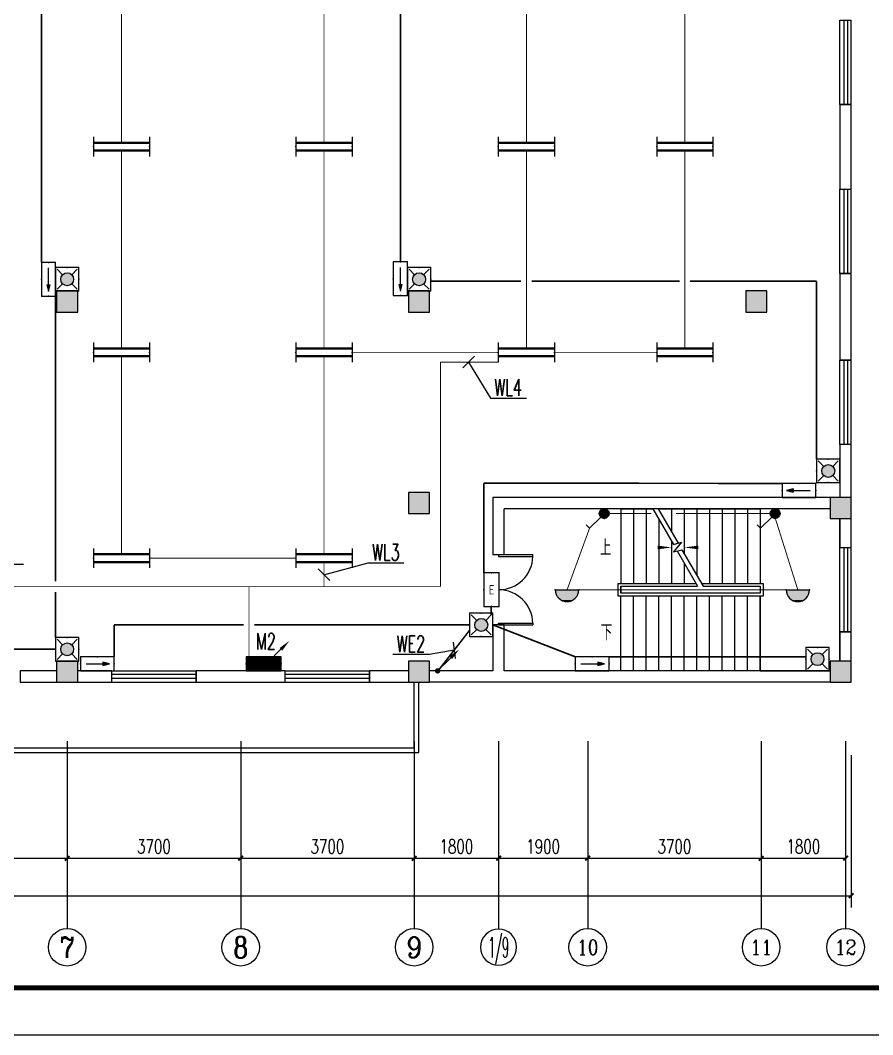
# Model space of a CAD drawing. Extents: x 343352 to 432452, y 769729 to 1078684.
# Drawn here: x 371744 to 389922, y 903555 to 925198 of the extents above; entities that cross this region are included whole.
import ezdxf
from ezdxf.enums import TextEntityAlignment as Align

# ---------------------------------------------------------------- set-up
doc = ezdxf.new("R2010")
doc.units = 0
doc.header["$LTSCALE"] = 1000
doc.header["$MEASUREMENT"] = 0
doc.linetypes.add('CENTER2', pattern=[1.125, 0.75, -0.125, 0.125, -0.125])
for name, color, linetype in [('AXIS', 3, 'Continuous'), ('AXIS_TEXT', 7, 'Continuous'), ('COLUMN', 9, 'Continuous'), ('DIM-应急', 3, 'Continuous'), ('DIM-照明', 3, 'Continuous'), ('DIM_SYMB', 3, 'Continuous'), ('EQUIP-照明', 3, 'Continuous'), ('EQUIP-箱柜', 3, 'Continuous'), ('LWIRE', 4, 'Continuous'), ('PUB_HATCH', 8, 'Continuous'), ('PUB_TITLE', 4, 'Continuous'), ('STAIR', 2, 'Continuous'), ('TEL_TEXT', 7, 'Continuous'), ('WALL', 9, 'Continuous'), ('WINDOW', 4, 'Continuous'), ('WIRE-应急', 1, 'CENTER2'), ('WIRE-照明', 4, 'Continuous')]:
    doc.layers.add(name, color=color, linetype=linetype)
doc.styles.add('_TCH_AXIS', font='COMPLEX', dxfattribs={"bigfont": 'GBCBIG'})
doc.styles.add('_TCH_DIM', font='SIMPLEX', dxfattribs={"bigfont": 'GBCBIG'})
doc.styles.add('_TCH_DIM_T3', font='SIMPLEX', dxfattribs={"width": 0.705882, "bigfont": 'GBCBIG'})
doc.styles.add('_TEL_ATTDEF', font='GBENOR', dxfattribs={"width": 0.8, "height": 3, "bigfont": 'GBCBIG'})
doc.styles.add('_TEL_DIM', font='SIMPLEX', dxfattribs={"width": 0.8, "height": 3.5, "bigfont": 'HZTXT'})
doc.styles.add('COMPLEX', font='COMPLEX')
doc.styles.add('hztxt', font='SIMPLEX', dxfattribs={"width": 0.8, "height": 3.5, "bigfont": 'HZTXT'})
doc.styles.get("Standard").update_dxf_attribs({"font": 'gbenor.shx', "bigfont": 'gbcbig.shx'})
doc.dimstyles.new('_TCH_ARCH&&100', dxfattribs={"dimtxt": 297.5, "dimasz": 100, "dimexe": 250, "dimexo": 300, "dimgap": 100, "dimtad": 1, "dimdec": 0, "dimzin": 0, "dimdsep": 46, "dimtxsty": '_TCH_DIM_T3', "dimblk": 'ARCHTICK', "dimcen": 0.09, "dimclrt": 7, "dimazin": 2, "dimtfac": 1, "dimtdec": 0, "dimtix": 1, "dimtmove": 2, "dimatfit": 3, "dimfxl": 0, "dimtolj": 1, "dimtzin": 0, "dimarcsym": 0})

# ---------------------------------------------------------------- blocks, each defined once
blk = doc.blocks.new('_AXISO')
blk.add_circle((0, 0), 0.5)
at = {"layer": 'AXIS_TEXT', "style": 'COMPLEX', "width": 1.041667}
blk.add_attdef('A', text='', height=0.56, dxfattribs=at).set_placement((-0.25, -0.28), (0.25, -0.28), align=Align.FIT)
blk = doc.blocks.new('$equip$00001160')
for p, q in [((-1.2, 0.417), (-1.2, -0.417)), ((-1.2, 0.167), (1.2, 0.167)), ((1.2, 0.417), (1.2, -0.417)), ((-1.2, -0.167), (1.2, -0.167))]:
    blk.add_line(p, q)
at = {"const_width": 0.1}
for points in [[(-1.2, 0.167), (1.2, 0.167)], [(-1.2, -0.167), (1.2, -0.167)]]:
    blk.add_lwpolyline(points, dxfattribs=at)
at = {"layer": 'EQUIP-照明'}
for p in [(-1.2, 0), (0, 0.167), (1.2, 0), (0, -0.167)]:
    blk.add_point(p, dxfattribs=at)
at = {"layer": 'EQUIP-照明', "flags": 9}
blk.add_attdef('A', (0, 0), '', height=0.00002, dxfattribs=at)
blk = doc.blocks.new('$equip$00002534')
for p, q in [((-0.72, 0.66), (-0.72, 0)), ((0.72, 0.66), (-0.72, 0.66)), ((0.72, 0), (0.72, 0.66)), ((-0.72, 0), (0.72, 0))]:
    blk.add_line(p, q)
at = {"const_width": 0.04}
blk.add_lwpolyline([(-0.72, 0.66), (-0.72, 0), (0.72, 0), (0.72, 0.66), (-0.72, 0.66), (-0.72, 0)], dxfattribs=at)
for p in [(0, 0.66), (-0.72, 0.33), (0, 0), (0.72, 0.33)]:
    blk.add_point(p)
at = {"color": 7, "style": '_TEL_DIM'}
blk.add_attdef('$TEXT$', text='', height=0.4, dxfattribs=at).set_placement((0, 0.33), align=Align.MIDDLE_CENTER)
at = {"color": 7, "style": '_TEL_DIM', "flags": 1}
blk.add_attdef('A', text='', height=0.00002, dxfattribs=at).set_placement((0, 0), align=Align.MIDDLE_CENTER)
blk = doc.blocks.new('*X38')
at = {"color": 0}
for p, q in [((-250, 33), (-83, 200)), ((-250, 68), (-118, 200)), ((-250, 104), (-154, 200)), ((-250, 139), (-189, 200)), ((-250, 174), (-224, 200)), ((-247, 0), (-47, 200)), ((-212, 0), (-12, 200)), ((-177, 0), (23, 200)), ((-141, 0), (59, 200)), ((-106, 0), (94, 200)), ((-71, 0), (129, 200)), ((-35, 0), (165, 200)), ((0, 0), (200, 200)), ((35, 0), (235, 200)), ((71, 0), (250, 179)), ((106, 0), (250, 144)), ((141, 0), (250, 109)), ((177, 0), (250, 73)), ((212, 0), (250, 38)), ((247, 0), (250, 3))]:
    blk.add_line(p, q, dxfattribs=at)
blk = doc.blocks.new('$equip$00002943')
for p, q in [((-0.75, 0.6), (-0.75, 0)), ((0.75, 0.6), (-0.75, 0.6)), ((0.75, 0), (0.75, 0.6)), ((-0.75, 0), (0.75, 0))]:
    blk.add_line(p, q)
for points, const_width in [([(-0.75, 0.3), (0.75, 0.3)], 0.6), ([(-0.75, 0.6), (-0.75, 0), (0.75, 0), (0.75, 0.6), (-0.75, 0.6), (-0.75, 0)], 0.04)]:
    blk.add_lwpolyline(points, dxfattribs=dict(const_width=const_width))
for p in [(0, 0.6), (-0.75, 0.3), (0, 0), (0.75, 0.3)]:
    blk.add_point(p)
at = {"xscale": 0.00300000000061118, "yscale": 0.00300000000061118, "zscale": 0.003}
blk.add_blockref('*X38', (0, 0), dxfattribs=at)
at = {"color": 7, "style": '_TEL_DIM', "flags": 1}
for tag in ['A', 'REMARK']:
    blk.add_attdef(tag, text='', height=0.00002, dxfattribs=at).set_placement((0, 0), align=Align.MIDDLE_CENTER)
blk = doc.blocks.new('$equip$00002604')
blk.add_hatch(color=256).paths.add_polyline_path([(0.275, 0.5, 1), (-0.274, 0.5, 1)])
for p, q in [((-0.429, 0.929), (-0.194, 0.694)), ((0.194, 0.694), (0.429, 0.929)), ((-0.429, 0.071), (-0.194, 0.306)), ((0.194, 0.306), (0.429, 0.071))]:
    blk.add_line(p, q)
at = {"const_width": 0.04}
blk.add_lwpolyline([(-0.5, 1), (-0.5, 0), (0.5, 0), (0.5, 1), (-0.5, 1), (-0.5, 0)], dxfattribs=at)
blk.add_lwpolyline([(-0.5, 1), (-0.5, 0), (0.5, 0), (0.5, 1)], close=True)
blk.add_circle((0, 0.5), 0.275)
for p in [(0, 1), (-0.5, 0.5), (0.5, 0.5), (0, 0)]:
    blk.add_point(p)
at = {"color": 7, "style": '_TEL_DIM', "flags": 1}
blk.add_attdef('A', text='', height=0.000025, dxfattribs=at).set_placement((0, 0), align=Align.MIDDLE_CENTER)
blk = doc.blocks.new('$equip$00002541')
blk.add_hatch(color=256).paths.add_polyline_path([(-0.24, 0.372), (-0.528, 0.3), (-0.24, 0.228)])
for p, q in [((-0.72, 0.6), (-0.72, 0)), ((0.72, 0.6), (-0.72, 0.6)), ((0.72, 0), (0.72, 0.6)), ((-0.72, 0), (0.72, 0)), ((-0.24, 0.372), (-0.528, 0.3)), ((-0.528, 0.3), (-0.24, 0.228)), ((-0.24, 0.372), (-0.24, 0.228))]:
    blk.add_line(p, q)
at = {"color": 7}
blk.add_line((-0.48, 0.3), (0.48, 0.3), dxfattribs=at)
at = {"const_width": 0.04}
blk.add_lwpolyline([(-0.72, 0.6), (-0.72, 0), (0.72, 0), (0.72, 0.6), (-0.72, 0.6), (-0.72, 0)], dxfattribs=at)
for p in [(0, 0.6), (-0.72, 0.3), (0, 0), (0.72, 0.3)]:
    blk.add_point(p)
at = {"color": 7, "style": '_TEL_DIM', "flags": 1}
blk.add_attdef('A', text='', height=0.00002, dxfattribs=at).set_placement((0, 0), align=Align.MIDDLE_CENTER)
blk = doc.blocks.new('$TelecSys$00000079')
for p, q in [((0.7, 0.7), (0, 0)), ((0.104, 0.104), (0.104, 0.104)), ((-0.104, -0.104), (-0.104, -0.104))]:
    blk.add_line(p, q)
at = {"const_width": 0.142}
blk.add_lwpolyline([(-0.071, 0, 1), (0.071, 0, 1)], format="xyb", close=True, dxfattribs=at)
blk.add_solid([(0.63, 0.77), (0.77, 0.63), (1.15, 1.15)])
at = {"width": 0.8, "flags": 9}
blk.add_attdef('A', (0, 0), '', height=0.00002, dxfattribs=at)
blk = doc.blocks.new('$equip$00002540')
blk.add_hatch(color=256).paths.add_polyline_path([(0.24, 0.372), (0.24, 0.228), (0.528, 0.3)])
for p, q in [((-0.72, 0.6), (-0.72, 0)), ((0.72, 0.6), (-0.72, 0.6)), ((0.72, 0), (0.72, 0.6)), ((-0.72, 0), (0.72, 0)), ((0.24, 0.372), (0.24, 0.228)), ((0.528, 0.3), (0.24, 0.372)), ((0.24, 0.228), (0.528, 0.3))]:
    blk.add_line(p, q)
at = {"color": 7}
blk.add_line((-0.48, 0.3), (0.48, 0.3), dxfattribs=at)
at = {"const_width": 0.04}
blk.add_lwpolyline([(-0.72, 0.6), (-0.72, 0), (0.72, 0), (0.72, 0.6), (-0.72, 0.6), (-0.72, 0)], dxfattribs=at)
for p in [(0, 0.6), (-0.72, 0.3), (0, 0), (0.72, 0.3)]:
    blk.add_point(p)
at = {"color": 7, "style": '_TEL_DIM', "flags": 1}
blk.add_attdef('A', text='', height=0.00002, dxfattribs=at).set_placement((0, 0), align=Align.MIDDLE_CENTER)
blk = doc.blocks.new('$equip$00001168')
blk.add_line((-0.5, 0), (0.5, 0))
blk.add_arc((0, 0), 0.5, 180, 0)
for p in [(-0.5, 0), (0, 0), (0.5, 0), (0, -0.5)]:
    blk.add_point(p)
for points in [[(0.433, -0.25), (-0.433, -0.25), (0.5, 0), (-0.5, 0)], [(0.25, -0.433), (-0.25, -0.433), (0.433, -0.25), (-0.433, -0.25)], [(0, -0.5), (0, -0.5), (0.25, -0.433), (-0.25, -0.433)]]:
    blk.add_solid(points)
at = {"flags": 9}
blk.add_attdef('A', (0, 0), '', height=0.00002, dxfattribs=at)
blk = doc.blocks.new('$equip$00001962')
for p, q in [((0.147, 0.356), (0.625, 0.833)), ((0.625, 0.833), (0.766, 0.692))]:
    blk.add_line(p, q)
blk.add_circle((0, 0.208), 0.208)
for p in [(-0.208, 0.208), (0, 0.417), (0, 0), (0.208, 0.208)]:
    blk.add_point(p)
for points in [[(-0.18, 0.313), (0.18, 0.313), (-0.208, 0.208), (0.208, 0.208)], [(-0.18, 0.104), (0.18, 0.104), (-0.208, 0.208), (0.208, 0.208)], [(-0.104, 0.389), (0.104, 0.389), (-0.18, 0.313), (0.18, 0.313)], [(-0.104, 0.028), (0.104, 0.028), (-0.18, 0.104), (0.18, 0.104)], [(0, 0.417), (0, 0.417), (-0.104, 0.389), (0.104, 0.389)], [(0, 0), (0, 0), (-0.104, 0.028), (0.104, 0.028)]]:
    blk.add_solid(points)
at = {"layer": 'TEL_TEXT', "style": '_TEL_DIM', "flags": 1}
blk.add_attdef('A', text='', height=0.00002, dxfattribs=at).set_placement((0, 0), align=Align.MIDDLE_CENTER)
blk = doc.blocks.new('_ArchTick')
at = {"color": 0, "linetype": 'ByBlock', "const_width": 0.4}
blk.add_lwpolyline([(-0.5, -0.5), (0.5, 0.5)], dxfattribs=at)
blk = doc.blocks.new('*D212')
at = {"layer": 'AXIS', "color": 0, "lineweight": -2}
for p, q in [((368944, 909521), (368944, 907071)), ((372744, 909521), (372744, 907071)), ((368944, 907321), (372744, 907321))]:
    blk.add_line(p, q, dxfattribs=at)
at = {"layer": 'Defpoints', "color": 0}
for p in [(368944, 909821), (372744, 909821), (372744, 907321)]:
    blk.add_point(p, dxfattribs=at)
at = {"layer": 'AXIS', "color": 0, "lineweight": -2, "xscale": 100, "yscale": 100, "zscale": 100, "rotation": 180}
blk.add_blockref('_ArchTick', (368944, 907321), dxfattribs=at)
at = {"layer": 'AXIS', "color": 0, "lineweight": -2, "xscale": 100, "yscale": 100, "zscale": 100}
blk.add_blockref('_ArchTick', (372744, 907321), dxfattribs=at)
at = {"layer": 'AXIS', "color": 7, "insert": (370844, 907570), "char_height": 297.5, "attachment_point": 5, "style": '_TCH_DIM_T3'}
blk.add_mtext('\\A1;3800', dxfattribs=at)
blk = doc.blocks.new('*D213')
at = {"layer": 'AXIS', "color": 0, "lineweight": -2}
for p, q in [((372744, 909521), (372744, 907071)), ((376444, 909521), (376444, 907071)), ((372744, 907321), (376444, 907321))]:
    blk.add_line(p, q, dxfattribs=at)
at = {"layer": 'Defpoints', "color": 0}
for p in [(372744, 909821), (376444, 909821), (376444, 907321)]:
    blk.add_point(p, dxfattribs=at)
at = {"layer": 'AXIS', "color": 0, "lineweight": -2, "xscale": 100, "yscale": 100, "zscale": 100, "rotation": 180}
blk.add_blockref('_ArchTick', (372744, 907321), dxfattribs=at)
at = {"layer": 'AXIS', "color": 0, "lineweight": -2, "xscale": 100, "yscale": 100, "zscale": 100}
blk.add_blockref('_ArchTick', (376444, 907321), dxfattribs=at)
at = {"layer": 'AXIS', "color": 7, "insert": (374594, 907570), "char_height": 297.5, "attachment_point": 5, "style": '_TCH_DIM_T3'}
blk.add_mtext('\\A1;3700', dxfattribs=at)
blk = doc.blocks.new('*D214')
at = {"layer": 'AXIS', "color": 0, "lineweight": -2}
for p, q in [((376444, 909521), (376444, 907071)), ((380144, 909521), (380144, 907071)), ((376444, 907321), (380144, 907321))]:
    blk.add_line(p, q, dxfattribs=at)
at = {"layer": 'Defpoints', "color": 0}
for p in [(376444, 909821), (380144, 909821), (380144, 907321)]:
    blk.add_point(p, dxfattribs=at)
at = {"layer": 'AXIS', "color": 0, "lineweight": -2, "xscale": 100, "yscale": 100, "zscale": 100, "rotation": 180}
blk.add_blockref('_ArchTick', (376444, 907321), dxfattribs=at)
at = {"layer": 'AXIS', "color": 0, "lineweight": -2, "xscale": 100, "yscale": 100, "zscale": 100}
blk.add_blockref('_ArchTick', (380144, 907321), dxfattribs=at)
at = {"layer": 'AXIS', "color": 7, "insert": (378294, 907570), "char_height": 297.5, "attachment_point": 5, "style": '_TCH_DIM_T3'}
blk.add_mtext('\\A1;3700', dxfattribs=at)
blk = doc.blocks.new('*D215')
at = {"layer": 'AXIS', "color": 0, "lineweight": -2}
for p, q in [((380144, 909521), (380144, 907071)), ((381944, 909521), (381944, 907071)), ((380144, 907321), (381944, 907321))]:
    blk.add_line(p, q, dxfattribs=at)
at = {"layer": 'Defpoints', "color": 0}
for p in [(380144, 909821), (381944, 909821), (381944, 907321)]:
    blk.add_point(p, dxfattribs=at)
at = {"layer": 'AXIS', "color": 0, "lineweight": -2, "xscale": 100, "yscale": 100, "zscale": 100, "rotation": 180}
blk.add_blockref('_ArchTick', (380144, 907321), dxfattribs=at)
at = {"layer": 'AXIS', "color": 0, "lineweight": -2, "xscale": 100, "yscale": 100, "zscale": 100}
blk.add_blockref('_ArchTick', (381944, 907321), dxfattribs=at)
at = {"layer": 'AXIS', "color": 7, "insert": (381044, 907570), "char_height": 297.5, "attachment_point": 5, "style": '_TCH_DIM_T3'}
blk.add_mtext('\\A1;1800', dxfattribs=at)
blk = doc.blocks.new('*D216')
at = {"layer": 'AXIS', "color": 0, "lineweight": -2}
for p, q in [((381944, 909521), (381944, 907071)), ((383844, 909521), (383844, 907071)), ((381944, 907321), (383844, 907321))]:
    blk.add_line(p, q, dxfattribs=at)
at = {"layer": 'Defpoints', "color": 0}
for p in [(381944, 909821), (383844, 909821), (383844, 907321)]:
    blk.add_point(p, dxfattribs=at)
at = {"layer": 'AXIS', "color": 0, "lineweight": -2, "xscale": 100, "yscale": 100, "zscale": 100, "rotation": 180}
blk.add_blockref('_ArchTick', (381944, 907321), dxfattribs=at)
at = {"layer": 'AXIS', "color": 0, "lineweight": -2, "xscale": 100, "yscale": 100, "zscale": 100}
blk.add_blockref('_ArchTick', (383844, 907321), dxfattribs=at)
at = {"layer": 'AXIS', "color": 7, "insert": (382894, 907570), "char_height": 297.5, "attachment_point": 5, "style": '_TCH_DIM_T3'}
blk.add_mtext('\\A1;1900', dxfattribs=at)
blk = doc.blocks.new('*D217')
at = {"layer": 'AXIS', "color": 0, "lineweight": -2}
for p, q in [((383844, 909521), (383844, 907071)), ((387544, 909521), (387544, 907071)), ((383844, 907321), (387544, 907321))]:
    blk.add_line(p, q, dxfattribs=at)
at = {"layer": 'Defpoints', "color": 0}
for p in [(383844, 909821), (387544, 909821), (387544, 907321)]:
    blk.add_point(p, dxfattribs=at)
at = {"layer": 'AXIS', "color": 0, "lineweight": -2, "xscale": 100, "yscale": 100, "zscale": 100, "rotation": 180}
blk.add_blockref('_ArchTick', (383844, 907321), dxfattribs=at)
at = {"layer": 'AXIS', "color": 0, "lineweight": -2, "xscale": 100, "yscale": 100, "zscale": 100}
blk.add_blockref('_ArchTick', (387544, 907321), dxfattribs=at)
at = {"layer": 'AXIS', "color": 7, "insert": (385694, 907570), "char_height": 297.5, "attachment_point": 5, "style": '_TCH_DIM_T3'}
blk.add_mtext('\\A1;3700', dxfattribs=at)
blk = doc.blocks.new('*D218')
at = {"layer": 'AXIS', "color": 0, "lineweight": -2}
for p, q in [((387544, 909521), (387544, 907071)), ((389344, 909521), (389344, 907071)), ((387544, 907321), (389344, 907321))]:
    blk.add_line(p, q, dxfattribs=at)
at = {"layer": 'Defpoints', "color": 0}
for p in [(387544, 909821), (389344, 909821), (389344, 907321)]:
    blk.add_point(p, dxfattribs=at)
at = {"layer": 'AXIS', "color": 0, "lineweight": -2, "xscale": 100, "yscale": 100, "zscale": 100, "rotation": 180}
blk.add_blockref('_ArchTick', (387544, 907321), dxfattribs=at)
at = {"layer": 'AXIS', "color": 0, "lineweight": -2, "xscale": 100, "yscale": 100, "zscale": 100}
blk.add_blockref('_ArchTick', (389344, 907321), dxfattribs=at)
at = {"layer": 'AXIS', "color": 7, "insert": (388444, 907570), "char_height": 297.5, "attachment_point": 5, "style": '_TCH_DIM_T3'}
blk.add_mtext('\\A1;1800', dxfattribs=at)
blk = doc.blocks.new('*D219')
at = {"layer": 'AXIS', "color": 0, "lineweight": -2}
for p, q in [((352224, 909521), (352224, 906271)), ((389464, 909521), (389464, 906271)), ((352224, 906521), (389464, 906521))]:
    blk.add_line(p, q, dxfattribs=at)
at = {"layer": 'Defpoints', "color": 0}
for p in [(352224, 909821), (389464, 909821), (389464, 906521)]:
    blk.add_point(p, dxfattribs=at)
at = {"layer": 'AXIS', "color": 0, "lineweight": -2, "xscale": 100, "yscale": 100, "zscale": 100, "rotation": 180}
blk.add_blockref('_ArchTick', (352224, 906521), dxfattribs=at)
at = {"layer": 'AXIS', "color": 0, "lineweight": -2, "xscale": 100, "yscale": 100, "zscale": 100}
blk.add_blockref('_ArchTick', (389464, 906521), dxfattribs=at)
at = {"layer": 'AXIS', "color": 7, "insert": (370844, 906770), "char_height": 297.5, "attachment_point": 5, "style": '_TCH_DIM_T3'}
blk.add_mtext('\\A1;37240', dxfattribs=at)
blk = doc.blocks.new('$TCHSYS$WIN2D')
for p, q in [((-0.5, 0.5), (0.5, 0.5)), ((-0.5, 0.5), (-0.5, -0.5)), ((0.5, 0.5), (0.5, -0.5)), ((0.5, 0.167), (-0.5, 0.167)), ((0.5, -0.167), (-0.5, -0.167)), ((-0.5, -0.5), (0.5, -0.5))]:
    blk.add_line(p, q)
blk = doc.blocks.new('$DorLib2D$00000002')
for p, q in [((-0.5, 0), (-0.5, 0.4875)), ((-0.475, 0.4875), (-0.5, 0.4875)), ((-0.475, 0), (-0.475, 0.4875)), ((0.475, 0), (0.475, 0.4875)), ((0.475, 0.4875), (0.5, 0.4875)), ((0.5, 0), (0.5, 0.4875)), ((-0.5, 0), (-0.475, 0)), ((0.5, 0), (0.475, 0))]:
    blk.add_line(p, q)
at = {"lineweight": 13}
for centre, start, end in [((-0.4875, 0), 0, 88.53072), ((0.4875, 0), 91.46928, 180)]:
    blk.add_arc(centre, 0.4875, start, end, dxfattribs=at)
blk = doc.blocks.new('_FZH')
blk.add_lwpolyline([(-0.5, -0.5), (0.5, -0.5), (0.5, 0.5), (-0.5, 0.5)], close=True)
at = {"layer": 'PUB_HATCH'}
blk.add_solid([(-0.5, -0.5), (0.5, -0.5), (-0.5, 0.5), (0.5, 0.5)], dxfattribs=at)

msp = doc.modelspace()

# ---------------------------------------------------------------- linework, layer by layer
for p, q in [((380144.3, 909678.5), (380144.3, 911078.5)), ((380244.3, 909578.5), (380244.3, 911078.5)), ((350824.3, 909678.5), (380144.3, 909678.5)), ((350724.3, 909578.5), (380244.3, 909578.5))]:
    msp.add_line(p, q)
at = {"layer": 'AXIS'}
for p, q in [((372744.3, 909821), (372744.3, 905821)), ((376444.3, 909821), (376444.3, 905821)), ((380144.3, 909821), (380144.3, 905821)), ((381944.3, 909821), (381944.3, 905806)), ((383844.3, 909821), (383844.3, 905821)), ((387544.3, 909821), (387544.3, 905821)), ((389344.3, 909821), (389344.3, 905821))]:
    msp.add_line(p, q, dxfattribs=at)
at = {"layer": 'DIM-应急'}
msp.add_line((380972.3, 911930.5), (381015.8, 911583.2), dxfattribs=at)
for points in [[(380468.6, 911668.2), (379685.6, 911668.2)], [(380994.1, 911756.9), (380468.6, 911668.2)]]:
    msp.add_lwpolyline(points, dxfattribs=at)
at = {"layer": 'DIM-照明'}
for p, q in [((381427, 918028.9), (381179.5, 917781.4)), ((378344.3, 913245.7), (378096.9, 913493.2))]:
    msp.add_line(p, q, dxfattribs=at)
for points in [[(381303.2, 917905.1), (381769.2, 917139.1)], [(381769.2, 917139.1), (382541.6, 917139.1)], [(371054.2, 913594.4), (371815.9, 913594.4)], [(378220.6, 913369.5), (379162.1, 913621.1)], [(379162.1, 913621.1), (379923.7, 913621.1)]]:
    msp.add_lwpolyline(points, dxfattribs=at)
at = {"layer": 'DIM_SYMB'}
for points in [[(384419.3, 913951, 0, 0, 0), (385634.3, 913951, 0, 80, 0), (385334.3, 913951, 0, 0, 0)], [(384419.3, 912146, 0, 0, 0), (388374.3, 912146, 0, 0, 0), (388374.3, 913951, 0, 0, 0), (385904.3, 913951, 0, 80, 0), (386204.3, 913951, 0, 0, 0)]]:
    msp.add_lwpolyline(points, format="xyseb", dxfattribs=at)
at = {"layer": 'PUB_TITLE'}
msp.add_lwpolyline([(343352.5, 903555.4), (402752.5, 903555.4), (402752.5, 945555.4), (343352.5, 945555.4)], close=True, dxfattribs=at)
at = {"layer": 'PUB_TITLE', "const_width": 100}
msp.add_lwpolyline([(345852.5, 904555.4), (401752.5, 904555.4), (401752.5, 944555.4), (345852.5, 944555.4)], close=True, dxfattribs=at)
at = {"layer": 'STAIR'}
for p, q in [((384554.3, 914778.5), (385233.9, 914778.5)), ((384554.3, 914778.5), (384554.3, 913183.5)), ((384824.3, 914778.5), (384824.3, 913183.5)), ((385094.3, 914778.5), (385094.3, 913183.5)), ((385233.9, 914778.5), (385674.4, 914015.4)), ((385349.3, 914778.5), (387524.3, 914778.5)), ((385349.3, 914778.5), (385774.4, 914042.2)), ((385364.3, 914778.5), (385364.3, 914752.4)), ((385634.3, 914778.5), (385634.3, 914284.8)), ((385904.3, 914778.5), (385904.3, 913817.1)), ((386174.3, 914778.5), (386174.3, 913349.5)), ((386444.3, 914778.5), (386444.3, 913183.5)), ((386714.3, 914778.5), (386714.3, 913183.5)), ((386984.3, 914778.5), (386984.3, 913183.5)), ((387254.3, 914778.5), (387254.3, 913183.5)), ((387524.3, 914778.5), (387524.3, 913183.5)), ((389014.3, 914778.5), (387524.3, 914778.5)), ((387524.3, 914778.5), (387524.3, 913183.5)), ((385364.3, 914552.4), (385364.3, 913183.5)), ((389224.3, 911528.5), (389224.3, 914568.5)), ((385634.3, 914084.8), (385634.3, 913183.5)), ((385846.8, 914061.5), (385673.9, 913855.5)), ((385674.4, 914015.4), (385846.8, 914061.5)), ((385673.9, 913855.5), (385854.3, 913903.8)), ((385754.3, 913877), (386189.4, 913123.5)), ((385854.3, 913903.8), (386304.8, 913123.5)), ((385904.3, 913617.1), (385904.3, 913183.5)), ((384494.3, 912913.5), (384494.3, 913183.5)), ((384494.3, 913183.5), (386154.7, 913183.5)), ((384554.3, 913123.5), (386189.4, 913123.5)), ((384554.3, 912973.5), (384554.3, 913123.5)), ((384554.3, 913123.5), (386189.4, 913123.5)), ((384554.3, 913123.5), (384554.3, 912973.5)), ((386270.2, 913183.5), (387584.3, 913183.5)), ((386304.8, 913123.5), (387524.3, 913123.5)), ((386304.8, 913123.5), (387524.3, 913123.5)), ((387524.3, 913123.5), (387524.3, 912973.5)), ((387524.3, 913123.5), (387524.3, 912973.5)), ((387584.3, 913183.5), (387584.3, 912913.5)), ((387584.3, 912913.5), (384494.3, 912913.5)), ((387524.3, 912973.5), (384554.3, 912973.5)), ((387524.3, 912973.5), (384554.3, 912973.5)), ((384554.3, 911318.5), (384554.3, 912913.5)), ((384824.3, 911318.5), (384824.3, 912913.5)), ((385094.3, 911318.5), (385094.3, 912913.5)), ((385364.3, 911318.5), (385364.3, 912913.5)), ((385634.3, 911318.5), (385634.3, 912913.5)), ((385904.3, 911318.5), (385904.3, 912913.5)), ((386174.3, 911318.5), (386174.3, 912913.5)), ((386444.3, 911318.5), (386444.3, 912913.5)), ((386714.3, 911318.5), (386714.3, 912913.5)), ((386984.3, 911318.5), (386984.3, 912913.5)), ((387254.3, 911318.5), (387254.3, 912913.5)), ((387524.3, 911318.5), (387524.3, 912913.5)), ((387524.3, 912913.5), (387524.3, 911318.5)), ((387524.3, 911318.5), (384554.3, 911318.5)), ((387524.3, 911318.5), (389014.3, 911318.5))]:
    msp.add_line(p, q, dxfattribs=at)
at = {"layer": 'WALL'}
for p, q in [((389464.3, 923398.5), (389224.3, 923398.5)), ((389224.3, 923398.5), (389224.3, 921598.5)), ((389464.3, 921598.5), (389464.3, 923398.5)), ((389224.3, 921598.5), (389464.3, 921598.5)), ((389464.3, 919798.5), (389224.3, 919798.5)), ((389224.3, 919798.5), (389224.3, 917948.5)), ((389464.3, 917948.5), (389464.3, 919798.5)), ((389224.3, 917948.5), (389464.3, 917948.5)), ((389464.3, 916148.5), (389224.3, 916148.5)), ((389224.3, 916148.5), (389224.3, 915018.5)), ((389464.3, 915018.5), (389464.3, 916148.5)), ((389014.3, 915018.5), (381824.3, 915018.5)), ((381824.3, 915018.5), (381824.3, 913798.5)), ((389014.3, 914778.5), (382064.3, 914778.5)), ((382064.3, 913798.5), (382064.3, 914778.5)), ((389224.3, 914568.5), (389224.3, 913948.5)), ((389464.3, 913948.5), (389464.3, 914568.5)), ((381824.3, 913798.5), (382064.3, 913798.5)), ((389224.3, 913948.5), (389464.3, 913948.5)), ((382064.3, 912298.5), (381824.3, 912298.5)), ((381824.3, 912298.5), (381824.3, 911318.5)), ((382064.3, 911318.5), (382064.3, 912298.5)), ((389464.3, 912148.5), (389224.3, 912148.5)), ((389224.3, 912148.5), (389224.3, 911528.5)), ((389464.3, 911528.5), (389464.3, 912148.5)), ((372519.3, 911318.5), (371744.3, 911318.5)), ((371744.3, 911318.5), (371744.3, 911078.5)), ((373694.3, 911318.5), (372969.3, 911318.5)), ((373694.3, 911078.5), (373694.3, 911318.5)), ((377394.3, 911318.5), (375494.3, 911318.5)), ((375494.3, 911318.5), (375494.3, 911078.5)), ((377394.3, 911078.5), (377394.3, 911318.5)), ((380024.3, 911318.5), (379194.3, 911318.5)), ((379194.3, 911318.5), (379194.3, 911078.5)), ((381824.3, 911318.5), (380474.3, 911318.5)), ((389014.3, 911318.5), (382064.3, 911318.5)), ((371744.3, 911078.5), (372519.3, 911078.5)), ((372969.3, 911078.5), (373694.3, 911078.5)), ((375494.3, 911078.5), (377394.3, 911078.5)), ((379194.3, 911078.5), (380024.3, 911078.5)), ((381944.3, 911078.5), (380474.3, 911078.5)), ((389014.3, 911078.5), (381944.3, 911078.5))]:
    msp.add_line(p, q, dxfattribs=at)
at = {"layer": 'WIRE-应急', "linetype": 'CENTER2', "const_width": 35}
for points in [[(372194.4, 920033.5), (372194.4, 925924.4)], [(379849.4, 920044.4), (379849.4, 925924.4)], [(380499.4, 919629.8), (382425.6, 919629.8)], [(382650.6, 919629.8), (385802.9, 919629.8)], [(386027.9, 919629.8), (388724.3, 919629.8)], [(388724.3, 915833.5), (388724.3, 919629.8)], [(372494.3, 913226.7), (372494.4, 919313.5)], [(381629.3, 913408.5), (381629.3, 915320.6)], [(381629.3, 915320.6), (387988.5, 915318.5)], [(372494.3, 912028.5), (372494.3, 913001.7)], [(381788.6, 912512.7), (381788.6, 912688.5)], [(373746.1, 912298.5), (376508.5, 912298.5)], [(373746.1, 911618.5), (373746.1, 912298.5)], [(376733.5, 912298.5), (381324.3, 912298.5)], [(381824.3, 912298.5), (383579.2, 911618.5)], [(380685.6, 911360.1), (381324.3, 912181.6)], [(361794.4, 911778.5), (372494.3, 911778.5)], [(384299.2, 911618.5), (388495.8, 911618.5)]]:
    msp.add_lwpolyline(points, dxfattribs=at)
at = {"layer": 'WIRE-照明', "linetype": 'Continuous', "const_width": 20}
for points in [[(373903.1, 926810.1), (373903.1, 922586.8)], [(378220.6, 926810.1), (378220.6, 922586.8)], [(382538.1, 926810.1), (382538.1, 922586.8)], [(385915.4, 926810.1), (385915.4, 922586.8)], [(373903.1, 922420.1), (373903.1, 918196.8)], [(378220.6, 922420.1), (378220.6, 918196.8)], [(382538.1, 922420.1), (382538.1, 918196.8)], [(385915.4, 922420.1), (385915.4, 918196.8)], [(378820.6, 918113.5), (381938.1, 918113.5)], [(383138.1, 918113.5), (385315.4, 918113.5)], [(373903.1, 918030.1), (373903.1, 913806.8)], [(378220.6, 918030.1), (378220.6, 913806.8)], [(380703.6, 913114.2), (380703.6, 917905.1)], [(380703.6, 917905.1), (381938.1, 917905.1)], [(384196.5, 914674.3), (385201.7, 914674.3)], [(385730.4, 914674.3), (387841.8, 914674.3)], [(387841.8, 914584.1), (388325.9, 913045.3)], [(383403.9, 913045.3), (383884, 914361.8)], [(374503.1, 913723.5), (377620.6, 913723.5)], [(378220.6, 913114.2), (378220.6, 913640.1)], [(360536.8, 913114.2), (375869.1, 913114.2)], [(375869.1, 913114.2), (380703.6, 913114.2)], [(376621, 911618.5), (376621, 913114.2)], [(383653.9, 913045.3), (388075.9, 913045.3)]]:
    msp.add_lwpolyline(points, dxfattribs=at)

# ---------------------------------------------------------------- block references
at = {"layer": 'AXIS'}
ref = msp.add_blockref('_AXISO', (372744.3, 905421), dxfattribs=dict(at, xscale=800, yscale=800, zscale=800))
ref.add_attrib('A', '7', dxfattribs={"layer": 'AXIS_TEXT', "height": 450.2, "style": '_TCH_AXIS', "width": 1.109827}).set_placement((372577.8, 905195.9), (372910.9, 905195.9), align=Align.FIT)
ref = msp.add_blockref('_AXISO', (376444.3, 905421), dxfattribs=dict(at, xscale=800, yscale=800, zscale=800))
ref.add_attrib('A', '8', dxfattribs={"layer": 'AXIS_TEXT', "height": 452, "style": '_TCH_AXIS', "width": 1.097143}).set_placement((376279, 905195), (376609.7, 905195), align=Align.FIT)
ref = msp.add_blockref('_AXISO', (380144.3, 905421), dxfattribs=dict(at, xscale=800, yscale=800, zscale=800))
ref.add_attrib('A', '9', dxfattribs={"layer": 'AXIS_TEXT', "height": 452, "style": '_TCH_AXIS', "width": 1.097143}).set_placement((379979, 905195), (380309.7, 905195), align=Align.FIT)
ref = msp.add_blockref('_AXISO', (381944.3, 905421), dxfattribs=dict(at, xscale=-770.0000000000001, yscale=770.0000000000001, zscale=770.0000000000001))
ref.add_attrib('A', '1/9', dxfattribs={"layer": 'AXIS_TEXT', "height": 435.58, "style": '_TCH_AXIS', "width": 0.411765}).set_placement((381726.6, 905203.2), (382162.1, 905203.2), align=Align.FIT)
ref = msp.add_blockref('_AXISO', (383844.3, 905421), dxfattribs=dict(at, xscale=800, yscale=800, zscale=800))
ref.add_attrib('A', '10', dxfattribs={"layer": 'AXIS_TEXT', "height": 316.03, "style": '_TCH_AXIS', "width": 1.05931}).set_placement((383613.2, 905263), (384075.5, 905263), align=Align.FIT)
ref = msp.add_blockref('_AXISO', (387544.3, 905421), dxfattribs=dict(at, xscale=800, yscale=800, zscale=800))
ref.add_attrib('A', '11', dxfattribs={"layer": 'AXIS_TEXT', "height": 313.55, "style": '_TCH_AXIS', "width": 1.294798}).set_placement((387312.4, 905264.2), (387776.3, 905264.2), align=Align.FIT)
ref = msp.add_blockref('_AXISO', (389344.3, 905421), dxfattribs=dict(at, xscale=800, yscale=800, zscale=800))
ref.add_attrib('A', '12', dxfattribs={"layer": 'AXIS_TEXT', "height": 313.55, "style": '_TCH_AXIS', "width": 1.071557}).set_placement((389112.4, 905264.2), (389576.3, 905264.2), align=Align.FIT)
at = {"layer": 'COLUMN', "xscale": 450, "yscale": 450, "zscale": 450}
for p in [(372744.3, 919198.5), (380249.3, 919198.5), (387439.3, 919198.5), (380249.3, 914898.5), (389239.3, 914793.5), (372744.3, 911303.5), (380249.3, 911303.5), (389239.3, 911303.5)]:
    msp.add_blockref('_FZH', p, dxfattribs=at)
at = {"layer": 'EQUIP-照明', "xscale": 500, "yscale": 500, "zscale": 500}
for name, p in [('$equip$00001160', (373903.1, 922503.5)), ('$equip$00001160', (378220.6, 922503.5)), ('$equip$00001160', (382538.1, 922503.5)), ('$equip$00001160', (385915.4, 922503.5)), ('$equip$00002604', (372744.3, 919423.5)), ('$equip$00002604', (380249.3, 919423.5)), ('$equip$00001160', (373903.1, 918113.5)), ('$equip$00001160', (378220.6, 918113.5)), ('$equip$00001160', (382538.1, 918113.5)), ('$equip$00001160', (385915.4, 918113.5)), ('$equip$00002604', (388974.3, 915333.5)), ('$equip$00002541', (388348.5, 915018.5)), ('$equip$00001160', (373903.1, 913723.5)), ('$equip$00001160', (378220.6, 913723.5)), ('$equip$00001168', (383403.9, 913045.3)), ('$equip$00001168', (388325.9, 913045.3)), ('$equip$00002604', (381574.3, 912048.5)), ('$equip$00002604', (372744.3, 911528.5)), ('$equip$00002604', (388745.8, 911318.5)), ('$equip$00002540', (373386.1, 911318.5)), ('$equip$00002540', (383939.2, 911318.5))]:
    msp.add_blockref(name, p, dxfattribs=at)
for name, p, rotation in [('$equip$00002541', (379999.4, 919684.4), 90), ('$equip$00002541', (372494.4, 919673.5), 90), ('$equip$00001962', (384196.5, 914778.5), 180), ('$equip$00001962', (387841.8, 914778.5), 180)]:
    msp.add_blockref(name, p, dxfattribs=dict(at, rotation=rotation))
at = {"layer": 'EQUIP-照明'}
ref = msp.add_blockref('$equip$00002534', (381959.3, 913048.5), dxfattribs=dict(at, xscale=500, yscale=500, zscale=500, rotation=90))
ref.add_attrib('$TEXT$', 'E', dxfattribs={"layer": '0', "color": 7, "height": 200, "style": '_TEL_ATTDEF'}).set_placement((381794.3, 913048.5), align=Align.MIDDLE_CENTER)
at = {"layer": 'EQUIP-箱柜', "xscale": 500, "yscale": 500, "zscale": 500}
msp.add_blockref('$equip$00002943', (376934, 911318.5), dxfattribs=at)
at = {"layer": 'LWIRE', "xscale": 400, "yscale": 400, "zscale": 400}
for p in [(377022.1, 911497.8), (380643.9, 911318.5)]:
    msp.add_blockref('$TelecSys$00000079', p, dxfattribs=at)
at = {"layer": 'WINDOW'}
for name, p, xscale, yscale, zscale, rotation in [('$TCHSYS$WIN2D', (389344.3, 924298.5), 1800, 240, 1800, 90), ('$TCHSYS$WIN2D', (389344.3, 920698.5), 1800, 240, 1800, 90), ('$TCHSYS$WIN2D', (389344.3, 917048.5), 1800, -240, 1800, 90), ('$DorLib2D$00000002', (381944.3, 913048.5), 1500, 1500, 1500, 270), ('$TCHSYS$WIN2D', (389344.3, 913048.5), 1800, 240, 1800, 90), ('$TCHSYS$WIN2D', (374594.3, 911198.5), -1800, 240, -1800, 180), ('$TCHSYS$WIN2D', (378294.3, 911198.5), -1800, 240, -1800, 180)]:
    msp.add_blockref(name, p, dxfattribs=dict(at, xscale=xscale, yscale=yscale, zscale=zscale, rotation=rotation))

# ---------------------------------------------------------------- texts
at = {"layer": 'DIM-应急', "color": 7, "style": '_TEL_DIM', "width": 0.64}
msp.add_text('WE2', height=350, dxfattribs=at).set_placement((379773.1, 911718.2))
at = {"layer": 'DIM-照明', "color": 7, "style": '_TEL_DIM', "width": 0.64}
for s, p in [('WL4', (381856.7, 917189.1)), ('WL3', (379249.6, 913671.1))]:
    msp.add_text(s, height=350, dxfattribs=at).set_placement(p)
at = {"layer": 'DIM_SYMB', "color": 7, "style": '_TCH_DIM'}
for s, p in [('上', (384105.8, 913776)), ('下', (384124.5, 911971))]:
    msp.add_text(s, height=337.6, dxfattribs=at).set_placement(p)
at = {"layer": 'TEL_TEXT', "style": 'hztxt', "width": 0.64}
msp.add_text('M2', height=350, dxfattribs=at).set_placement((376772.9, 911771.1))

# ---------------------------------------------------------------- dimensions: what is measured, and where the dimension line sits
at = {"layer": 'AXIS'}
for p1, p2, distance, picture, middle in [((352224.3, 909821), (389464.3, 909821), -3300, '*D219', (370844.3, 906769.7)), ((368944.3, 909821), (372744.3, 909821), -2500, '*D212', (370844.3, 907569.7)), ((372744.3, 909821), (376444.3, 909821), -2500, '*D213', (374594.3, 907569.7)), ((376444.3, 909821), (380144.3, 909821), -2500, '*D214', (378294.3, 907569.7)), ((380144.3, 909821), (381944.3, 909821), -2500, '*D215', (381044.3, 907569.7)), ((381944.3, 909821), (383844.3, 909821), -2500, '*D216', (382894.3, 907569.7)), ((383844.3, 909821), (387544.3, 909821), -2500, '*D217', (385694.3, 907569.7)), ((387544.3, 909821), (389344.3, 909821), -2500, '*D218', (388444.3, 907569.7))]:
    dim = msp.add_aligned_dim(p1=p1, p2=p2, distance=distance, dimstyle='_TCH_ARCH&&100', dxfattribs=at)
    dim.commit()
    dim.dimension.update_dxf_attribs({"geometry": picture, "text_midpoint": middle})

doc.saveas('drawing.dxf')
